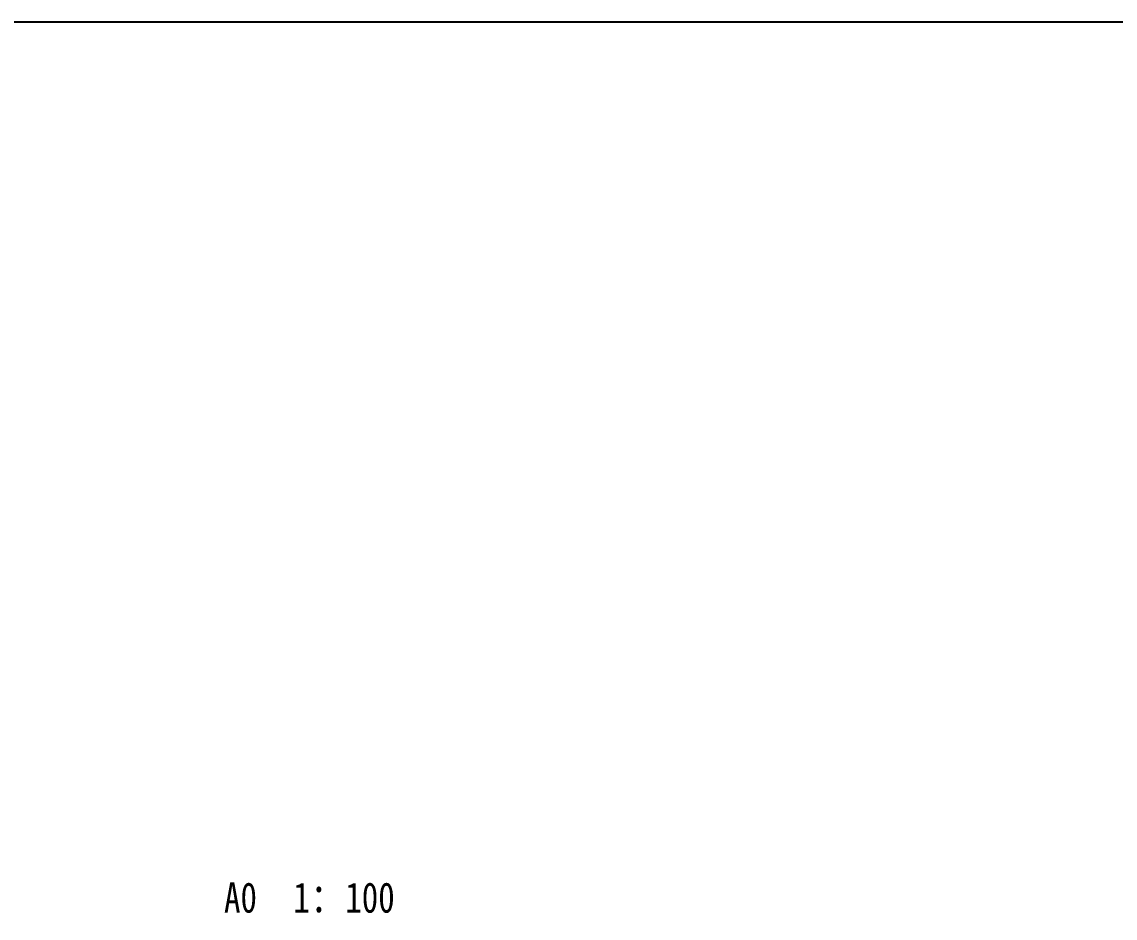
# Model space of a CAD drawing. Extents: x 815029915 to 815825525, y 579155098 to 579748855.
# Drawn here: x 815257524 to 815421112, y 579614740 to 579748855 of the extents above; entities that cross this region are included whole.
import ezdxf

# ---------------------------------------------------------------- set-up
doc = ezdxf.new("R2010")
doc.units = 0
doc.header["$LTSCALE"] = 100
doc.header["$MEASUREMENT"] = 0
doc.layers.add('PUB_TEXT', color=7, linetype='Continuous')
doc.layers.add('zm', color=1, linetype='Continuous')
doc.styles.add('宋体-TK', font='', dxfattribs={"width": 0.8})
doc.styles.get('宋体-TK').set_extended_font_data('SimSun')

msp = doc.modelspace()

# ---------------------------------------------------------------- linework, layer by layer
at = {"layer": 'zm', "color": 1}
msp.add_lwpolyline([(815029915, 579748855.2), (815825407.5, 579748855.2), (815825407.5, 579155097.6), (815029915, 579155097.6)], close=True, dxfattribs=at)

# ---------------------------------------------------------------- texts
at = {"layer": 'PUB_TEXT', "style": '宋体-TK', "width": 0.8}
for s, height, p in [('A0', 4531.65, (815287769.9, 579615559.6)), ('1', 4531.6, (815298139.5, 579615559.6)), ('：', 4531.6, (815300731.9, 579615559.6)), ('100', 4531.65, (815305916.7, 579615559.6))]:
    msp.add_text(s, height=height, dxfattribs=at).set_placement(p)

doc.saveas('drawing.dxf')
